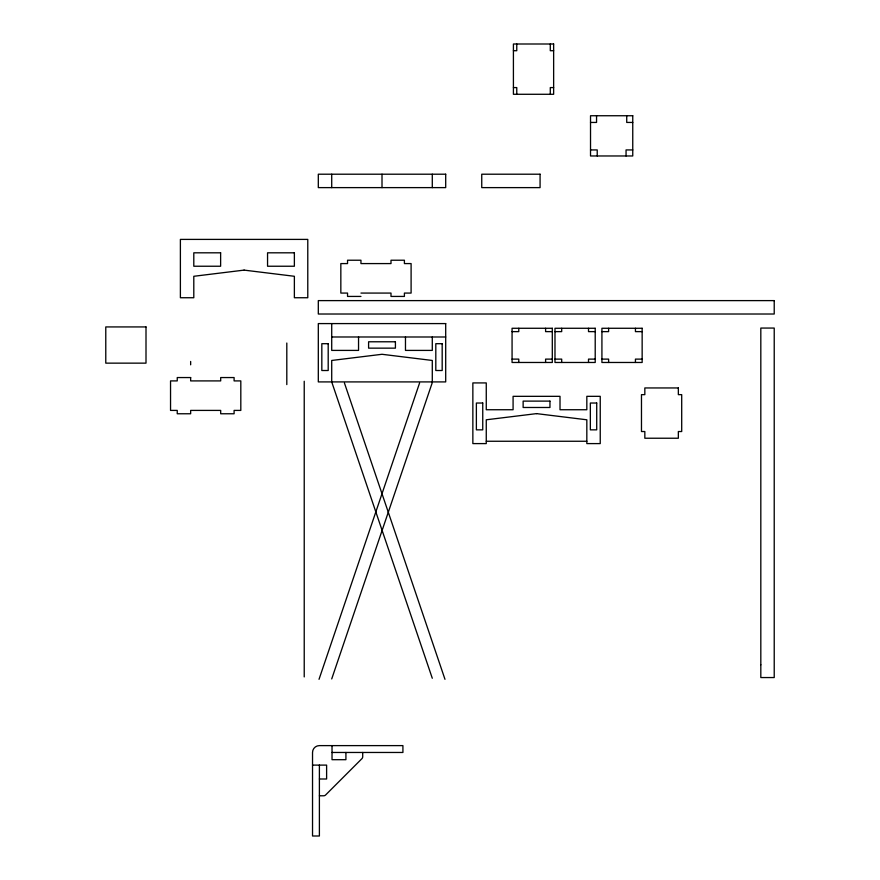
<?xml version="1.0" encoding="UTF-8"?>
<svg xmlns="http://www.w3.org/2000/svg" width="880" height="880" viewBox="0 0 880 880"><rect width="100%" height="100%" fill="white"/><g stroke="black" fill="none" stroke-linecap="round" stroke-linejoin="round"><path stroke-width="1.32" d="M319.022 679.316L419.595 382.965M331.716 678.931L432.289 382.58M513.414 50.71L516.769 50.71L516.769 44M553.641 50.71L550.286 50.71L550.286 44M513.414 87.582L516.769 87.582L516.769 94.281M553.641 87.582L550.286 87.582L550.286 94.281M590.524 122.441L596.552 122.441L596.552 115.742M632.753 122.441L626.725 122.441L626.725 115.742M590.524 149.93L597.223 149.93L597.223 155.969M632.753 149.93L626.054 149.93L626.054 155.969M360.954 293.073L390.995 293.073L390.995 296.428L404.404 296.428L404.404 293.073L411.103 293.073L411.103 263.582L404.404 263.582L404.404 260.227L390.995 260.227L390.995 263.582L360.954 263.582L360.954 260.227L347.545 260.227L347.545 263.582L340.835 263.582L340.835 293.073L347.545 293.073L347.545 296.428L360.954 296.428M512.072 331.628L518.782 331.628L518.782 328.273M552.299 331.628L545.6 331.628L545.6 328.273M554.983 331.628L561.693 331.628L561.693 328.273M595.21 331.628L588.511 331.628L588.511 328.273M601.92 331.628L608.619 331.628L608.619 328.273M642.147 331.628L635.437 331.628L635.437 328.273M331.716 336.985L445.698 336.996M512.072 359.117L518.782 359.117L518.782 362.472M552.299 359.117L545.6 359.117L545.6 362.472M554.983 359.117L561.693 359.117L561.693 362.472M595.21 359.117L588.511 359.117L588.511 362.472M601.92 359.117L608.619 359.117L608.619 362.472M642.147 359.117L635.437 359.117L635.437 362.472M486.266 441.254L586.828 441.254M332.024 752.466L402.919 752.466L402.919 745.613L319.396 745.613A6.853 6.853 0 0 0 312.532 752.466L312.532 836L319.396 836L319.396 765.105M312.532 765.105L326.612 765.105L326.612 778.998L319.396 778.998M319.396 795.784L323.609 795.784A2.882 2.882 0 0 0 325.655 794.937L361.856 758.725A2.882 2.882 0 0 0 362.703 756.69L362.703 752.466M344.421 382.965L444.983 679.316M432.289 678.26L331.716 381.909L331.716 360.459L382.008 354.288L432.289 360.459L432.289 381.909M432.289 174.207L432.289 187.616M432.289 336.985L432.289 350.405L405.471 350.405L405.471 336.985M382.008 174.207L382.008 187.616M358.545 336.985L358.545 350.405L331.716 350.405L331.716 323.587M345.917 752.466L345.917 759.693L332.024 759.693L332.024 745.613M331.716 174.207L331.716 187.616M304.227 381.238L304.227 676.918M286.803 343.024L286.803 384.593M190.652 361.46L190.652 364.815M760.815 664.807L760.815 677.556L774.224 677.556L774.224 328.064L760.815 328.064L760.815 664.807M244.09 270.116L193.798 276.287L193.798 297.737L180.389 297.737L180.389 239.404L307.78 239.404L307.78 297.737L294.371 297.737L294.371 276.287L244.09 270.116M536.547 413.622L486.266 419.793L486.266 443.597L472.857 443.597L472.857 382.921L486.266 382.921L486.266 409.739L513.084 409.739L513.084 396.33L560.01 396.33L560.01 409.739L586.828 409.739L586.828 396.33L600.237 396.33L600.237 443.597L586.828 443.597L586.828 419.793L536.547 413.622M553.641 44L513.414 44L513.414 94.281L553.641 94.281L553.641 44M632.753 115.742L590.524 115.742L590.524 155.969L632.753 155.969L632.753 115.742M445.698 174.207L318.307 174.207L318.307 187.616L445.698 187.616L445.698 174.207M540.078 174.207L481.745 174.207L481.745 187.616L540.078 187.616L540.078 174.207M220.627 252.813L193.798 252.813L193.798 266.233L220.627 266.233L220.627 252.813M294.371 252.813L267.553 252.813L267.553 266.233L294.371 266.233L294.371 252.813M774.224 300.608L318.307 300.608L318.307 314.017L774.224 314.017L774.224 300.608M445.698 323.587L318.307 323.587L318.307 381.909L445.698 381.909L445.698 323.587M146.003 326.931L105.776 326.931L105.776 363.143L146.003 363.143L146.003 326.931M552.299 328.273L512.072 328.273L512.072 362.472L552.299 362.472L552.299 328.273M595.21 328.273L554.983 328.273L554.983 362.472L595.21 362.472L595.21 328.273M642.147 328.273L601.92 328.273L601.92 362.472L642.147 362.472L642.147 328.273M395.417 341.781L368.599 341.781L368.599 348.15L395.417 348.15L395.417 341.781M328.196 343.695L321.827 343.695L321.827 370.513L328.196 370.513L328.196 343.695M442.178 343.695L435.809 343.695L435.809 370.513L442.178 370.513L442.178 343.695M190.652 377.553L177.243 377.553L177.243 380.908L170.544 380.908L170.544 410.41L177.243 410.41L177.243 413.765L190.652 413.765L190.652 410.41L220.693 410.41L220.693 413.765L234.102 413.765L234.102 410.41L240.812 410.41L240.812 380.908L234.102 380.908L234.102 377.553L220.693 377.553L220.693 380.908L190.652 380.908L190.652 377.553M678.348 387.948L644.831 387.948L644.831 394.647L641.476 394.647L641.476 431.53L644.831 431.53L644.831 438.229L678.348 438.229L678.348 431.53L681.703 431.53L681.703 394.647L678.348 394.647L678.348 387.948M549.956 401.115L523.138 401.115L523.138 407.484L549.956 407.484L549.956 401.115M482.746 403.029L476.377 403.029L476.377 429.847L482.746 429.847L482.746 403.029M596.717 403.029L590.348 403.029L590.348 429.847L596.717 429.847L596.717 403.029"/></g></svg>
